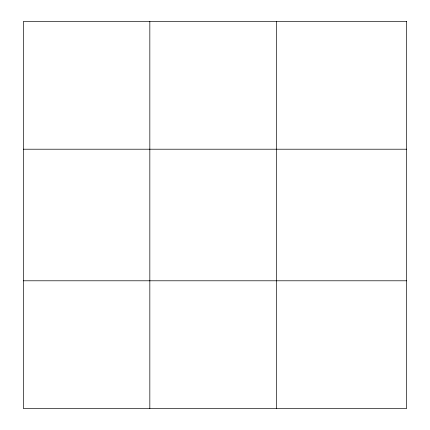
<?xml version="1.0" encoding="UTF-8"?>
<svg xmlns="http://www.w3.org/2000/svg" width="430" height="430" viewBox="0 0 430 430"><rect width="100%" height="100%" fill="white"/><g stroke="black" fill="none" stroke-linecap="round" stroke-linejoin="round"><path stroke-width="0.64" d="M149.833 21.5L149.833 408.5M276.334 21.5L276.334 408.5M23.333 149.21L406.667 149.21M23.333 280.79L406.667 280.79M406.667 21.5L406.667 408.5L23.333 408.5L23.333 21.5L406.667 21.5"/></g></svg>
